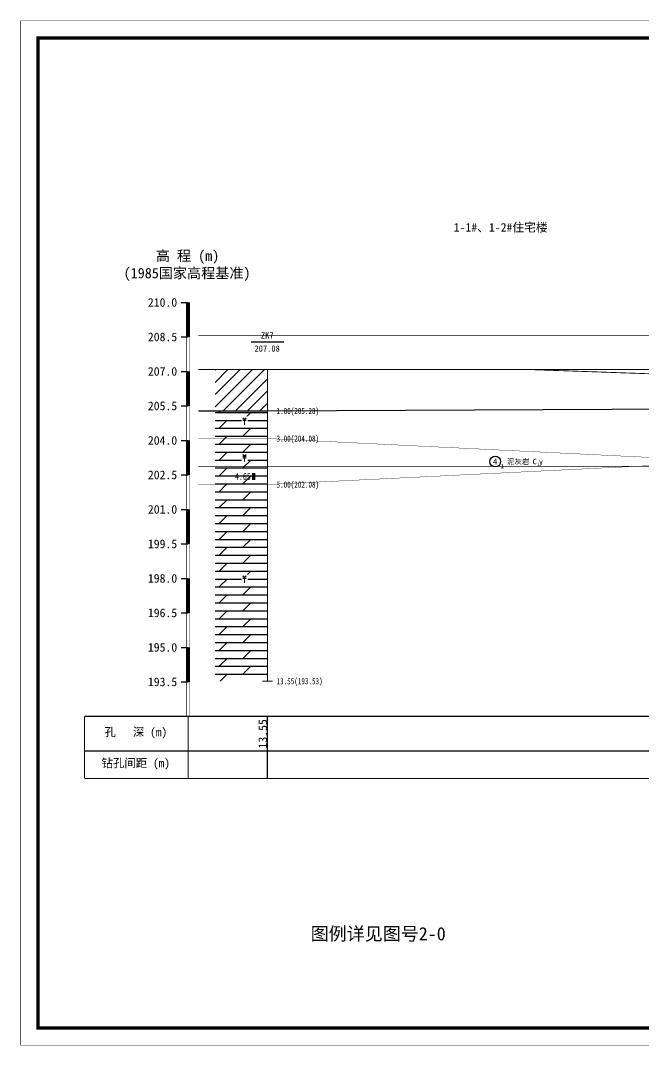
# Model space of a CAD drawing. Header units: millimetres. Extents: x -255 to 9196, y 129 to 426.
# Drawn here: x 3185.4 to 3366.1, y 129.3 to 426.4 of the extents above; entities that cross this region are included whole.
import ezdxf
from ezdxf.enums import TextEntityAlignment as Align

# ---------------------------------------------------------------- set-up
doc = ezdxf.new("R2010")
doc.units = ezdxf.units.MM
doc.linetypes.add('sx', pattern=[10, 5, 0, 5, 0])
for name, color, linetype in [('GICAD_QUYANG', 7, 'Continuous'), ('地质-图框', 7, 'Continuous'), ('地质-地层符号', 3, 'Continuous'), ('地质-地层线', 7, 'Continuous'), ('地质-地面线', 7, 'Continuous'), ('地质-填充花纹', 4, 'Continuous'), ('地质-文字', 7, 'Continuous'), ('地质-标注栏', 7, 'Continuous'), ('地质-水位线', 5, 'Continuous'), ('地质-钻孔', 7, 'Continuous')]:
    doc.layers.add(name, color=color, linetype=linetype)
doc.layers.add('不打印', color=7, linetype='Continuous', plot=False)
doc.styles.add('LZ_FONTS_FS', font='simfang.ttf', dxfattribs={"width": 0.7})
doc.styles.add('LZ_PMT_LINE', font='', dxfattribs={"height": 2})
doc.styles.get("Standard").update_dxf_attribs({"font": 'simfang.ttf', "height": 2.5})
doc.styles.add('地层编号', font='', dxfattribs={"width": 0.7, "height": 1.85})
doc.styles.add('层底标注', font='', dxfattribs={"width": 0.7, "height": 1.8})
doc.styles.add('岩土名称', font='simfang.ttf', dxfattribs={"width": 0.7, "height": 1.55})
doc.styles.add('时代', font='', dxfattribs={"width": 0.7, "height": 1.6})
doc.styles.add('标注栏数据', font='simfang.ttf', dxfattribs={"width": 0.7, "height": 2.5})
doc.styles.add('标注栏项目', font='simfang.ttf', dxfattribs={"width": 0.7, "height": 3})
doc.styles.add('钻孔标注', font='', dxfattribs={"width": 0.7, "height": 1.8})
doc.styles.add('高程系统', font='simfang.ttf', dxfattribs={"width": 0.7, "height": 3})
doc.styles.get('LZ_PMT_LINE').set_extended_font_data('SimSun')
doc.styles.get('地层编号').set_extended_font_data('FangSong_GB2312')
doc.styles.get('层底标注').set_extended_font_data('FangSong_GB2312')
doc.styles.get('时代').set_extended_font_data('FangSong_GB2312')
doc.styles.get('钻孔标注').set_extended_font_data('FangSong_GB2312')
doc.linetypes.add('bzhjcx', pattern='A,0.001,[2,XX1.shx,S=1,R=0,X=1,Y=0],-2', length=2.001)
doc.linetypes.add('swx', pattern='A,7,-1.5,["●",LZ_PMT_LINE,S=0.05,R=0,X=0,Y=0],-1.5', length=10)
pattern_1 = [(0, (0, 0), (0, 2.3), []), (45, (0, 0), (4e-16, 4.5999997), [3.252691, -6.5053825])]

# ---------------------------------------------------------------- blocks, each defined once
blk = doc.blocks.new('WipeoutBlock')
blk.add_wipeout([(0, 0), (0, 1), (1, 1), (1, 0)])
blk = doc.blocks.new('FHzhong.dwg')
at = {"color": 1, "lineweight": 0}
for p, q in [((1.06, 1.62), (0.57, 2.04)), ((0.57, 1.62), (1.53, 1.62)), ((0.57, 1.25), (1.53, 1.25)), ((1.05, 0), (1.05, 1.62)), ((1.06, 1.62), (1.53, 2.04))]:
    blk.add_line(p, q, dxfattribs=at)
blk = doc.blocks.new('FHqiang.dwg')
at = {"color": 1, "lineweight": 0}
for p, q in [((1.06, 1.62), (0.57, 2.04)), ((0.57, 1.62), (1.53, 1.62)), ((0.57, 1.32), (1.53, 1.32)), ((0.57, 1.02), (1.53, 1.02)), ((1.05, 0), (1.05, 1.62)), ((1.06, 1.62), (1.53, 2.04))]:
    blk.add_line(p, q, dxfattribs=at)
blk = doc.blocks.new('gkqy_yan.dwg不标1', base_point=(0, -1))
at = {"color": 1}
blk.add_solid([(-0.5, -2), (-0.5, 0), (0.5, -2), (0.5, 0)], dxfattribs=at)

msp = doc.modelspace()

# ---------------------------------------------------------------- hatches: boundary and pattern name
at = {"layer": '地质-填充花纹', "linetype": 'Continuous'}
h = msp.add_hatch(dxfattribs=at)
h.set_pattern_fill('GKNXT', scale=0.5, style=0, pattern_type=2)
h.set_pattern_definition([(45, (0, 0), (-1.767767, 1.767767), [])])
h.paths.add_polyline_path([(3256.85, 313.22), (3241.85, 313.22), (3241.85, 325.22), (3256.85, 325.22)])
h = msp.add_hatch(dxfattribs=at)
h.set_pattern_fill('GKNHY1', scale=0.5, style=0, pattern_type=2)
h.set_pattern_definition(pattern_1)
h.paths.add_polyline_path([(3256.85, 305.22), (3241.85, 305.22), (3241.85, 313.22), (3256.85, 313.22)])
h = msp.add_hatch(dxfattribs=at)
h.set_pattern_fill('GKNHY1', scale=0.5, style=0, pattern_type=2)
h.set_pattern_definition(pattern_1)
h.paths.add_polyline_path([(3256.85, 291.89), (3241.85, 291.89), (3241.85, 305.22), (3256.85, 305.22)])
h = msp.add_hatch(dxfattribs=at)
h.set_pattern_fill('GKNHY1', scale=0.5, style=0, pattern_type=2)
h.set_pattern_definition(pattern_1)
h.paths.add_polyline_path([(3256.85, 234.89), (3241.85, 234.89), (3241.85, 291.89), (3256.85, 291.89)])

# ---------------------------------------------------------------- linework, layer by layer
at = {"layer": '地质-地层符号', "color": 7, "linetype": 'Continuous'}
msp.add_ellipse((3323.06, 298.56), major_axis=(0, 1.57), ratio=1, dxfattribs=at)
at = {"layer": '地质-地层线', "color": 4, "const_width": 0.25, "flags": 128}
msp.add_lwpolyline([(3331.99, 325.26), (3556.98, 317.36), (3576.98, 317.36)], dxfattribs=at)
at = {"layer": '地质-地层线', "color": 4, "linetype": 'bzhjcx', "flags": 128}
msp.add_lwpolyline([(3237, 313.22), (3257, 313.22), (3556.98, 314.69), (3576.98, 314.69)], dxfattribs=at)
at = {"layer": '地质-地层线', "color": 2, "const_width": 0.1, "flags": 128}
msp.add_lwpolyline([(3237, 305.22), (3257, 305.22), (3391.99, 298.56), (3257, 291.89), (3237, 291.89)], dxfattribs=at)
at = {"layer": '地质-地面线', "color": 3, "linetype": 'Continuous', "const_width": 0.3}
msp.add_lwpolyline([(3237, 325.22), (3257, 325.22), (3556.98, 325.36), (3576.98, 325.36)], dxfattribs=at)
at = {"layer": '地质-标注栏', "color": 7, "linetype": 'Continuous', "const_width": 0.3}
for points in [[(3204, 224.69), (3204, 206.69)], [(3204, 206.69), (3586.98, 206.69)]]:
    msp.add_lwpolyline(points, dxfattribs=at)
at = {"layer": '地质-标注栏', "color": 7, "linetype": 'Continuous'}
for points in [[(3257, 214.69), (3257, 224.69)], [(3204, 214.69), (3586.98, 214.69)], [(3257, 206.69), (3257, 214.69)]]:
    msp.add_lwpolyline(points, dxfattribs=at)
at = {"layer": '地质-水位线', "color": 5, "linetype": 'swx', "const_width": 0.2, "flags": 128}
msp.add_lwpolyline([(3237, 335.02), (3576.98, 335.02)], dxfattribs=at)
at = {"layer": '地质-钻孔', "color": 7, "linetype": 'Continuous'}
msp.add_line((3252.26, 333.22), (3261.73, 333.22), dxfattribs=at)
at = {"layer": '地质-钻孔', "color": 7, "linetype": 'sx', "const_width": 0.3, "flags": 128}
msp.add_lwpolyline([(3257, 325.22), (3257, 234.89)], dxfattribs=at)
at = {"layer": '地质-钻孔', "color": 7, "linetype": 'Continuous', "const_width": 0.3, "flags": 128}
msp.add_lwpolyline([(3255.5, 234.89), (3258.5, 234.89)], dxfattribs=at)

# ---------------------------------------------------------------- block references
at = {"layer": 'GICAD_QUYANG', "linetype": 'Continuous'}
msp.add_blockref('gkqy_yan.dwg不标1', (3253, 294.22), dxfattribs=at)
at = {"layer": '地质-文字', "linetype": 'Continuous', "yscale": 120}
msp.add_blockref('WipeoutBlock', (3233.5, 224.69), dxfattribs=at)

# ---------------------------------------------------------------- texts
at = {"color": 2, "style": 'LZ_FONTS_FS'}
msp.add_text('1-1#、1-2#住宅楼', height=2.5, dxfattribs=at).set_placement((3311.02, 365.19))
msp.add_text('图例详见图号2-0', height=3.83).set_placement((3289.13, 159.75), align=Align.CENTER)
at = {"layer": 'GICAD_QUYANG', "color": 1, "linetype": 'Continuous', "width": 0.7}
msp.add_text('4.65', height=2, dxfattribs=at).set_placement((3247.62, 293.22))
at = {"layer": '地质-地层符号', "color": 7, "linetype": 'Continuous'}
for s, height, style, p in [('4', 1.85, '地层编号', (3322.42, 297.63)), ('1', 1.2, '地层编号', (3324.62, 296.63)), ('泥灰岩', 1.55, '岩土名称', (3326.46, 297.78)), ('C', 1.6, '时代', (3333.89, 297.76)), ('y', 1.6, '时代', (3335.73, 297.76))]:
    msp.add_text(s, height=height, dxfattribs=dict(at, style=style)).set_placement(p)
at = {"layer": '地质-地层符号', "color": 7, "linetype": 'Continuous', "style": '时代', "width": 0.8}
msp.add_text('1', height=0.96, dxfattribs=at).set_placement((3335.2, 297.26))
at = {"layer": '地质-文字', "color": 7, "linetype": 'Continuous', "style": '高程系统'}
for s, p in [('高 程 (m)', (3224.66, 356.69)), ('(1985国家高程基准)', (3215.32, 351.69))]:
    msp.add_text(s, height=3, dxfattribs=at).set_placement(p)
at = {"layer": '地质-文字', "color": 7, "linetype": 'Continuous', "style": '层底标注', "width": 0.7}
for s, p in [('1.80(205.28)', (3259.65, 312.32)), ('3.00(204.08)', (3259.65, 304.32)), ('5.00(202.08)', (3259.65, 290.99)), ('13.55(193.53)', (3259.65, 233.99))]:
    msp.add_text(s, height=1.8, dxfattribs=at).set_placement(p)
at = {"layer": '地质-标注栏', "color": 7, "linetype": 'Continuous', "style": '标注栏数据'}
msp.add_text('13.55', height=2.5, rotation=90, dxfattribs=at).set_placement((3256.9, 215.37))
at = {"layer": '地质-标注栏', "color": 7, "linetype": 'Continuous', "style": '标注栏项目'}
for s, p in [('孔   深 (m)', (3209.75, 218.19)), ('钻孔间距 (m)', (3208.91, 209.19))]:
    msp.add_text(s, height=2.43, dxfattribs=at).set_placement(p, align=Align.BOTTOM_LEFT)
at = {"layer": '地质-钻孔', "color": 7, "linetype": 'Continuous', "style": '钻孔标注'}
for s, p in [('ZK7', (3255.13, 334.22)), ('207.08', (3253.26, 330.42))]:
    msp.add_text(s, height=1.8, dxfattribs=at).set_placement(p)

# ---------------------------------------------------------------- next in the draw order: linework, layer by layer
at = {"layer": '地质-文字', "color": 0, "linetype": 'Continuous'}
for p, q in [((3232, 344.69), (3234, 344.69)), ((3232, 334.69), (3234, 334.69)), ((3232, 324.69), (3234, 324.69)), ((3232, 314.69), (3234, 314.69)), ((3232, 304.69), (3234, 304.69)), ((3232, 294.69), (3234, 294.69)), ((3232, 284.69), (3234, 284.69)), ((3232, 274.69), (3234, 274.69)), ((3232, 264.69), (3234, 264.69)), ((3232, 254.69), (3234, 254.69)), ((3232, 244.69), (3234, 244.69)), ((3232, 234.69), (3234, 234.69))]:
    msp.add_line(p, q, dxfattribs=at)
at = {"layer": '地质-文字', "color": 0, "linetype": 'Continuous', "flags": 128}
for points, const_width in [([(3233.5, 344.69), (3234.5, 344.69)], 0.1), ([(3233.5, 344.69), (3233.5, 224.69)], 0.1), ([(3234, 344.69), (3234, 334.69)], 1), ([(3234.5, 344.69), (3234.5, 224.69)], 0.1), ([(3234, 324.69), (3234, 314.69)], 1), ([(3234, 304.69), (3234, 294.69)], 1), ([(3234, 284.69), (3234, 274.69)], 1), ([(3234, 264.69), (3234, 254.69)], 1), ([(3234, 244.69), (3234, 234.69)], 1), ([(3234, 224.69), (3234, 224.69)], 1)]:
    msp.add_lwpolyline(points, dxfattribs=dict(at, const_width=const_width))
at = {"layer": '地质-标注栏', "color": 7, "linetype": 'Continuous', "const_width": 0.3}
for points in [[(3204, 224.69), (3586.98, 224.69)], [(3234, 224.69), (3234, 206.69)]]:
    msp.add_lwpolyline(points, dxfattribs=at)

# ---------------------------------------------------------------- next in the draw order: block references
at = {"layer": '地质-填充花纹', "linetype": 'Continuous', "xscale": 1.762031016556466, "yscale": 2.838761826268114}
for p in [(3249.51, 308.83), (3249.51, 298.16), (3249.51, 262.99)]:
    msp.add_blockref('WipeoutBlock', p, dxfattribs=at)

# ---------------------------------------------------------------- next in the draw order: linework, layer by layer
at = {"color": 6, "linetype": 'swx', "const_width": 0.2, "flags": 128}
msp.add_lwpolyline([(3237, 297.19), (3576.98, 297.19)], dxfattribs=at)

# ---------------------------------------------------------------- next in the draw order: block references
at = {"layer": '地质-填充花纹', "linetype": 'Continuous'}
for name, p in [('FHzhong.dwg', (3249.35, 309.22)), ('FHqiang.dwg', (3249.35, 298.56)), ('FHzhong.dwg', (3249.35, 263.39))]:
    msp.add_blockref(name, p, dxfattribs=at)
at = {"layer": '地质-文字', "linetype": 'Continuous', "xscale": 9.04864864864876, "yscale": 2.778378378378386}
for p in [(3222.35, 343.44), (3222.35, 333.44), (3222.35, 323.44), (3222.35, 313.44), (3222.35, 303.44), (3222.35, 293.44), (3222.35, 283.44), (3222.35, 273.44), (3222.35, 263.44), (3222.35, 253.44), (3222.35, 243.44), (3222.35, 233.44)]:
    msp.add_blockref('WipeoutBlock', p, dxfattribs=at)

# ---------------------------------------------------------------- next in the draw order: linework, layer by layer
at = {"layer": '不打印', "linetype": 'Continuous', "const_width": 0.15}
msp.add_lwpolyline([(3185.49, 129.34), (3605.49, 129.34), (3605.49, 426.34), (3185.49, 426.34), (3185.49, 129.34)], dxfattribs=at)
at = {"layer": '地质-图框', "linetype": 'Continuous', "const_width": 1}
msp.add_lwpolyline([(3190.49, 134.34), (3600.49, 134.34), (3600.49, 421.34), (3190.49, 421.34), (3190.49, 134.34), (3600.49, 134.34)], dxfattribs=at)

# ---------------------------------------------------------------- next in the draw order: texts
at = {"layer": '地质-文字', "color": 7, "linetype": 'Continuous', "style": '高程系统'}
for s, p in [('210.0', (3222.35, 343.44)), ('208.5', (3222.35, 333.44)), ('207.0', (3222.35, 323.44)), ('205.5', (3222.35, 313.44)), ('204.0', (3222.35, 303.44)), ('202.5', (3222.35, 293.44)), ('201.0', (3222.35, 283.44)), ('199.5', (3222.35, 273.44)), ('198.0', (3222.35, 263.44)), ('196.5', (3222.35, 253.44)), ('195.0', (3222.35, 243.44)), ('193.5', (3222.35, 233.44))]:
    msp.add_text(s, height=2.5, dxfattribs=at).set_placement(p)

doc.saveas('drawing.dxf')
